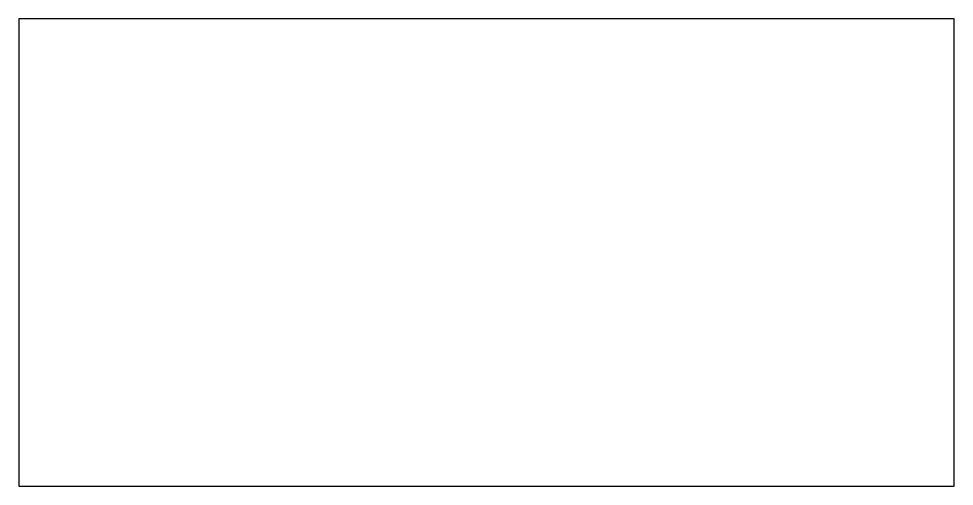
# Model space of a CAD drawing. Extents: x 0 to 3937, y 0 to 1969.
import ezdxf

# ---------------------------------------------------------------- set-up
doc = ezdxf.new("R2010")
doc.units = 9

msp = doc.modelspace()

# ---------------------------------------------------------------- linework, layer by layer
msp.add_lwpolyline([(0, 0), (3937, 0), (3937, 1968.5), (0, 1968.5)], close=True)

doc.saveas('drawing.dxf')
